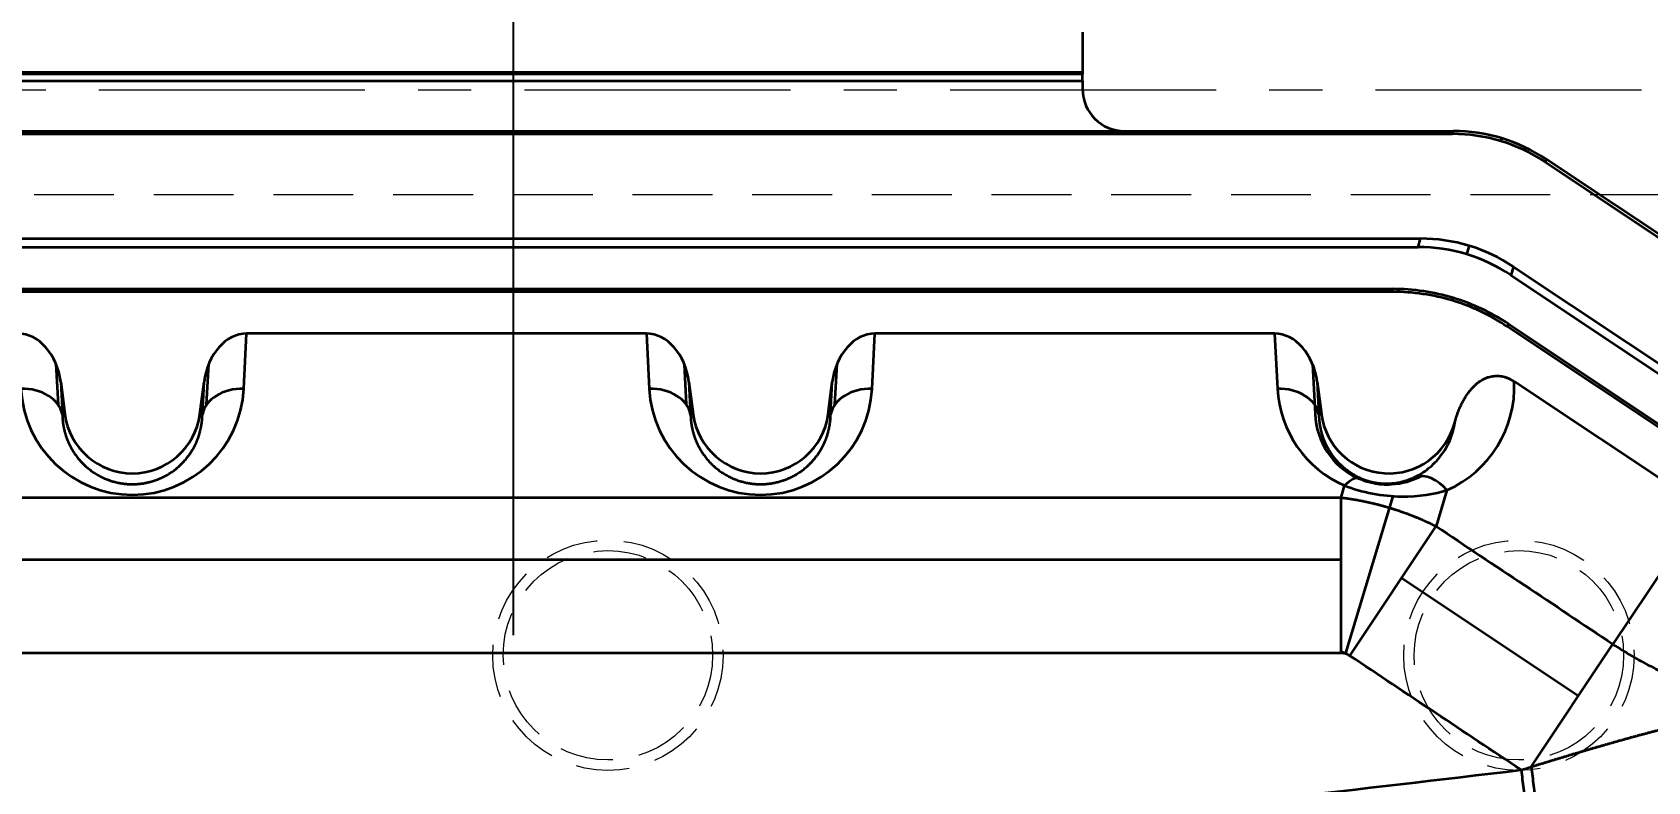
# Model space of a CAD drawing. Header units: millimetres. Extents: x -55 to 464, y 64 to 432.
# Drawn here: x 172.3 to 249.5, y 186 to 221.8 of the extents above; entities that cross this region are included whole.
import ezdxf

# ---------------------------------------------------------------- set-up
doc = ezdxf.new("R2010")
doc.units = ezdxf.units.MM
doc.linetypes.add('CENTER', pattern=[50.8, 31.75, -6.35, 6.35, -6.35])
doc.linetypes.add('HIDDEN', pattern=[9.525, 6.35, -3.175])
for name, color, linetype, lineweight in [('cool', 153, 'HIDDEN', 9), ('core', 7, 'Continuous', 20), ('dim', 82, 'Continuous', 9)]:
    doc.layers.add(name, color=color, linetype=linetype, lineweight=lineweight)
doc.styles.add('Capful-A', font='')
doc.styles.get('Capful-A').set_extended_font_data('Microsoft YaHei')
doc.dimstyles.new('Capful-A-2.0', dxfattribs={"dimscale": 2, "dimtxt": 2.5, "dimasz": 2.5, "dimexe": 1.5, "dimexo": 1, "dimgap": 1.5, "dimtad": 0, "dimdsep": 46, "dimtxsty": 'Capful-A', "dimcen": 0, "dimclrt": 2, "dimazin": 2, "dimtfac": 1, "dimtmove": 0, "dimatfit": 3, "dimfxl": 0, "dimtolj": 1, "dimtzin": 0, "dimarcsym": 0})

# ---------------------------------------------------------------- blocks, each defined once
blk = doc.blocks.new('H-SL-2-1')
at = {"layer": 'cool', "color": 1, "linetype": 'CENTER', "ltscale": 0.4}
blk.add_line((344.5, -87), (0, -87), dxfattribs=at)
at = {"layer": 'cool', "ltscale": 0.6}
blk.add_line((339.5, -92), (14.33, -92), dxfattribs=at)
blk = doc.blocks.new('*D28')
at = {"layer": 'Defpoints', "color": 0, "transparency": 16777216}
for p in [(195.328, 282.005), (195.328, 132.005)]:
    blk.add_point(p, dxfattribs=at)
at = {"layer": 'dim', "color": 0, "lineweight": -2, "transparency": 16777216}
blk.add_line((195.328, 131.006), (195.328, 117.284), dxfattribs=at)
at = {"layer": 'dim', "color": 2, "transparency": 16777216, "insert": (195.328, 114.635), "char_height": 5, "attachment_point": 5, "rotation": 90, "style": 'Capful-A', "bg_fill": 3, "box_fill_scale": 1.1, "bg_fill_color": 256, "bg_fill_true_color": 13158600, "bg_fill_transparency": 0}
blk.add_mtext('\\A1;0', dxfattribs=at)
at = {"layer": 'Defpoints', "color": 0, "transparency": 16777216}
blk.add_point((195.328, 117.284), dxfattribs=at)

msp = doc.modelspace()

# ---------------------------------------------------------------- linework, layer by layer
at = {"color": 1, "linetype": 'CENTER', "ltscale": 1.2}
msp.add_line((195.328, 132.005), (195.328, 432.005), dxfattribs=at)
at = {"layer": 'core', "color": 7, "linetype": 'Continuous', "lineweight": 35}
for p, q in [((222.496, 221.762), (222.496, 219.765)), ((64.642, 219.864), (222.496, 219.864)), ((222.496, 219.765), (64.642, 219.765)), ((64.738, 219.445), (222.496, 219.445)), ((222.496, 219.445), (222.496, 219.765)), ((222.496, 219.445), (222.496, 219.045)), ((65.465, 217.045), (224.496, 217.045)), ((65.506, 216.909), (240.152, 216.909)), ((224.496, 217.045), (240.193, 217.045)), ((240.152, 216.909), (240.193, 217.045)), ((242.467, 216.566), (242.508, 216.702)), ((244.625, 215.703), (244.583, 215.567)), ((244.583, 215.567), (255.558, 208.25)), ((255.599, 208.387), (244.625, 215.703)), ((67.02, 211.909), (238.638, 211.909)), ((67.142, 211.505), (238.516, 211.505)), ((238.516, 211.505), (238.638, 211.909)), ((240.953, 211.566), (240.831, 211.162)), ((243.069, 210.567), (242.947, 210.163)), ((242.947, 210.163), (253.922, 202.847)), ((243.069, 210.567), (254.044, 203.25)), ((68.353, 209.502), (237.305, 209.502)), ((237.305, 209.368), (68.353, 209.368)), ((240.16, 208.945), (240.198, 209.074)), ((252.738, 201.068), (242.769, 207.713)), ((242.844, 207.825), (252.812, 201.18)), ((182.443, 204.739), (182.578, 207.368)), ((201.666, 207.368), (182.578, 207.368)), ((201.666, 207.368), (201.801, 204.739)), ((212.443, 204.739), (212.578, 207.368)), ((231.666, 207.368), (212.578, 207.368)), ((231.666, 207.368), (231.801, 204.739)), ((173.475, 205.918), (173.574, 203.979)), ((180.669, 203.979), (180.769, 205.918)), ((203.475, 205.918), (203.574, 203.979)), ((210.669, 203.979), (210.769, 205.918)), ((233.475, 205.918), (233.598, 203.519)), ((173.7, 205.059), (173.779, 203.509)), ((173.7, 205.059), (173.899, 203.525)), ((180.345, 203.525), (180.544, 205.059)), ((180.464, 203.509), (180.544, 205.059)), ((203.7, 205.059), (203.779, 203.509)), ((203.7, 205.059), (203.899, 203.525)), ((210.345, 203.525), (210.544, 205.059)), ((210.464, 203.509), (210.544, 205.059)), ((233.7, 205.059), (233.779, 203.509)), ((233.7, 205.059), (233.899, 203.525)), ((252.163, 199.047), (243.107, 205.085)), ((173.779, 203.509), (173.899, 203.525)), ((180.464, 203.509), (180.345, 203.525)), ((203.779, 203.509), (203.899, 203.525)), ((210.464, 203.509), (210.345, 203.525)), ((233.779, 203.509), (233.899, 203.525)), ((234.837, 199.542), (235.009, 200.108)), ((239.893, 199.891), (239.372, 198.169)), ((234.837, 192.111), (234.837, 199.542)), ((235.062, 192.111), (237.332, 199.607)), ((252.163, 199.047), (247.822, 192.536)), ((235.25, 191.986), (239.372, 198.169)), ((234.837, 196.563), (70.821, 196.563)), ((246.169, 190.057), (237.719, 195.69)), ((234.837, 192.111), (70.821, 192.111)), ((234.837, 192.179), (235.062, 192.111)), ((243.917, 186.679), (247.822, 192.536))]:
    msp.add_line(p, q, dxfattribs=at)
at = {"layer": 'core', "color": 8, "linetype": 'HIDDEN', "lineweight": 18, "ltscale": 0.4}
for centre, radius in [((199.829, 192.005), 5.5), ((243.329, 192.005), 5.5), ((199.829, 192.005), 5), ((243.329, 192.005), 5)]:
    msp.add_circle(centre, radius, dxfattribs=at)
at = {"layer": 'core', "color": 7, "linetype": 'Continuous', "lineweight": 35}
for centre, radius, start, end in [((224.496, 219.045), 2, 180, 270), ((177.122, 203.943), 3.25, 187.39662, 352.60338), ((207.122, 203.943), 3.25, 187.39662, 352.60338), ((237.122, 203.943), 3.25, 187.39662, 345.26962)]:
    msp.add_arc(centre, radius, start, end, dxfattribs=at)
for centre, major_axis, ratio, start_param, end_param in [((240.145, 208.898), (2.322, 7.668), 0.998504, 5.989599, 6.576772), ((240.186, 209.034), (2.322, 7.668), 0.998504, 5.989599, 6.576772), ((238.509, 203.494), (-2.322, -7.668), 0.998504, 2.848006, 3.435179), ((238.631, 203.898), (-2.322, -7.668), 0.998504, 2.848006, 3.435179), ((171.728, 204.677), (0.139, -2.689), 0.742704, 1.675159, 3.103359), ((182.516, 204.677), (0.139, 2.689), 0.742704, 0.038234, 1.466434), ((201.728, 204.677), (0.139, -2.689), 0.742704, 1.675159, 3.103359), ((212.516, 204.677), (0.139, 2.689), 0.742704, 0.038234, 1.466434), ((231.728, 204.677), (0.139, -2.689), 0.742704, 1.675159, 3.103359), ((171.801, 203.252), (-1.997, -0.103), 0.742704, 3.245955, 4.674155), ((177.122, 205.014), (0, 5.344), 0.99698, 1.622411, 4.660775), ((182.443, 203.252), (1.997, -0.103), 0.742704, 1.60903, 3.03723), ((201.801, 203.252), (-1.997, -0.103), 0.742704, 3.245955, 4.674155), ((207.122, 205.014), (0, 5.344), 0.99698, 1.622411, 4.660775), ((212.443, 203.252), (1.997, -0.103), 0.742704, 1.60903, 3.03723), ((231.801, 203.252), (-1.997, -0.103), 0.742704, 3.245955, 4.674155), ((237.122, 205.014), (0, 5.344), 0.99698, 1.622411, 2.733807), ((237.713, 204.83), (3.001, 4.501), 0.99698, 4.146674, 5.346131), ((237.122, 203.668), (0, 3.537), 0.99698, 1.612902, 2.693857), ((239.069, 198.655), (0.813, -1.827), 0.68429, 1.979567, 3.045786), ((235.009, 198.622), (-0.795, -1.835), 0.403939, 3.217921, 3.962056)]:
    msp.add_ellipse(centre, major_axis=major_axis, ratio=ratio, start_param=start_param, end_param=end_param, dxfattribs=at)
for points, degree in [([(237.305, 209.368), (237.305, 209.502)], 1), ([(237.305, 209.368), (237.305, 209.368)], 1), ([(242.844, 207.825), (242.769, 207.713)], 1), ([(239.372, 198.169), (242.189, 196.292), (245.005, 194.414), (247.822, 192.536)], 3), ([(243.436, 186.528), (240.707, 188.348), (237.978, 190.167), (235.25, 191.986)], 3), ([(243.436, 186.529), (243.596, 186.579), (243.757, 186.629), (243.917, 186.679)], 3), ([(220.417, 183.821), (228.09, 184.724), (235.763, 185.626), (243.435, 186.529)], 3)]:
    msp.add_open_spline(points, degree=degree, dxfattribs=at)
for points, knots in [([(242.844, 207.825), (242.029, 208.367), (241.135, 208.79), (239.262, 209.357), (238.283, 209.502), (237.305, 209.502)], [0, 0, 0, 0, 0.5, 0.5, 1, 1, 1, 1]), ([(242.769, 207.713), (241.966, 208.248), (241.084, 208.665), (239.235, 209.225), (238.27, 209.367), (237.305, 209.368)], [0, 0, 0, 0, 0.5, 0.5, 1, 1, 1, 1]), ([(240.264, 203.117), (240.307, 203.283), (240.359, 203.445), (240.449, 203.683), (240.481, 203.761), (240.549, 203.916), (240.586, 203.992), (240.663, 204.142), (240.704, 204.216), (240.792, 204.362), (240.838, 204.434), (240.913, 204.539), (240.939, 204.574), (240.991, 204.642), (241.019, 204.675), (241.102, 204.773), (241.161, 204.835), (241.254, 204.924), (241.286, 204.953), (241.336, 204.994), (241.353, 205.008), (241.387, 205.034), (241.404, 205.047), (241.49, 205.11), (241.562, 205.156), (241.676, 205.214), (241.714, 205.233), (241.774, 205.257), (241.794, 205.265), (241.834, 205.28), (241.855, 205.287), (241.958, 205.319), (242.042, 205.336), (242.17, 205.35), (242.213, 205.353), (242.278, 205.354), (242.299, 205.353), (242.343, 205.352), (242.364, 205.35), (242.472, 205.341), (242.556, 205.325), (242.66, 205.297), (242.68, 205.29), (242.721, 205.277), (242.742, 205.27), (242.803, 205.247), (242.843, 205.23), (242.96, 205.176), (243.035, 205.133), (243.107, 205.085)], [0, 0, 0, 0, 0.125, 0.125, 0.1875, 0.1875, 0.25, 0.25, 0.3125, 0.3125, 0.375, 0.375, 0.40625, 0.40625, 0.4375, 0.4375, 0.5, 0.5, 0.53125, 0.53125, 0.546875, 0.546875, 0.5625, 0.5625, 0.625, 0.625, 0.65625, 0.65625, 0.671875, 0.671875, 0.6875, 0.6875, 0.75, 0.75, 0.78125, 0.78125, 0.796875, 0.796875, 0.8125, 0.8125, 0.875, 0.875, 0.890625, 0.890625, 0.90625, 0.90625, 0.9375, 0.9375, 1, 1, 1, 1]), ([(173.779, 203.509), (173.78, 203.5), (173.78, 203.48), (173.78, 203.452), (173.781, 203.424), (173.782, 203.395), (173.783, 203.367), (173.785, 203.339), (173.787, 203.311), (173.788, 203.284), (173.791, 203.256), (173.793, 203.229), (173.796, 203.202), (173.798, 203.175), (173.801, 203.148), (173.805, 203.121), (173.808, 203.094), (173.811, 203.068), (173.815, 203.042), (173.819, 203.016), (173.823, 202.99), (173.828, 202.964), (173.832, 202.939), (173.837, 202.913), (173.842, 202.888), (173.847, 202.863), (173.852, 202.838), (173.857, 202.813), (173.863, 202.789), (173.868, 202.765), (173.874, 202.741), (173.88, 202.717), (173.886, 202.693), (173.892, 202.669), (173.898, 202.646), (173.905, 202.623), (173.911, 202.6), (173.918, 202.577), (173.925, 202.554), (173.932, 202.532), (173.939, 202.51), (173.946, 202.488), (173.953, 202.466), (173.96, 202.444), (173.968, 202.423), (173.975, 202.402), (173.983, 202.38), (173.991, 202.36), (173.998, 202.339), (174.006, 202.318), (174.014, 202.298), (174.022, 202.278), (174.03, 202.258), (174.038, 202.238), (174.047, 202.219), (174.055, 202.199), (174.063, 202.18), (174.072, 202.161), (174.08, 202.143), (174.088, 202.124), (174.097, 202.106), (174.105, 202.088), (174.114, 202.07), (174.123, 202.052), (174.131, 202.034), (174.14, 202.017), (174.149, 202), (174.158, 201.983), (174.166, 201.966), (174.175, 201.949), (174.184, 201.933), (174.193, 201.916), (174.202, 201.9), (174.21, 201.884), (174.219, 201.869), (174.228, 201.853), (174.237, 201.838), (174.246, 201.823), (174.255, 201.808), (174.263, 201.793), (174.272, 201.779), (174.281, 201.764), (174.29, 201.75), (174.299, 201.736), (174.308, 201.722), (174.316, 201.708), (174.325, 201.695), (174.334, 201.682), (174.342, 201.669), (174.351, 201.656), (174.36, 201.643), (174.368, 201.63), (174.377, 201.618), (174.385, 201.606), (174.394, 201.594), (174.402, 201.582), (174.411, 201.57), (174.438, 201.532), (174.487, 201.467), (174.558, 201.379), (174.633, 201.292), (174.71, 201.209), (174.79, 201.129), (174.871, 201.052), (174.956, 200.978), (175.042, 200.907), (175.13, 200.839), (175.22, 200.775), (175.312, 200.713), (175.405, 200.655), (175.499, 200.601), (175.595, 200.55), (175.692, 200.502), (175.79, 200.457), (175.888, 200.416), (175.988, 200.378), (176.087, 200.344), (176.188, 200.313), (176.289, 200.285), (176.39, 200.26), (176.491, 200.239), (176.592, 200.221), (176.692, 200.206), (176.793, 200.195), (176.893, 200.186), (176.993, 200.181), (177.124, 200.178), (177.289, 200.181), (177.486, 200.197), (177.684, 200.225), (177.883, 200.266), (178.081, 200.319), (178.277, 200.384), (178.471, 200.463), (178.661, 200.554), (178.847, 200.658), (179.027, 200.775), (179.202, 200.904), (179.368, 201.046), (179.526, 201.199), (179.675, 201.364), (179.771, 201.485), (179.824, 201.558), (179.84, 201.58), (179.856, 201.602), (179.872, 201.625), (179.888, 201.648), (179.904, 201.673), (179.92, 201.697), (179.936, 201.723), (179.953, 201.749), (179.969, 201.775), (179.986, 201.802), (180.002, 201.83), (180.018, 201.858), (180.035, 201.887), (180.051, 201.917), (180.068, 201.947), (180.084, 201.978), (180.1, 202.01), (180.116, 202.042), (180.132, 202.075), (180.148, 202.108), (180.164, 202.142), (180.179, 202.177), (180.194, 202.213), (180.21, 202.249), (180.224, 202.285), (180.239, 202.323), (180.253, 202.361), (180.268, 202.399), (180.281, 202.439), (180.295, 202.479), (180.308, 202.519), (180.321, 202.56), (180.333, 202.602), (180.345, 202.645), (180.356, 202.688), (180.367, 202.732), (180.378, 202.776), (180.388, 202.821), (180.398, 202.866), (180.407, 202.913), (180.415, 202.959), (180.423, 203.007), (180.43, 203.055), (180.437, 203.103), (180.443, 203.152), (180.448, 203.202), (180.453, 203.252), (180.457, 203.302), (180.46, 203.353), (180.462, 203.405), (180.464, 203.457), (180.464, 203.492), (180.464, 203.509)], [0, 0, 0, 0, 0.003637, 0.007253, 0.010846, 0.014418, 0.017967, 0.021495, 0.025, 0.028484, 0.031946, 0.035385, 0.038803, 0.042199, 0.045572, 0.048924, 0.052253, 0.05556, 0.058846, 0.062109, 0.06535, 0.068569, 0.071765, 0.07494, 0.078092, 0.081222, 0.08433, 0.087416, 0.09048, 0.093521, 0.09654, 0.099537, 0.102512, 0.105464, 0.108394, 0.111302, 0.114187, 0.11705, 0.119891, 0.122709, 0.125505, 0.128279, 0.13103, 0.133759, 0.136466, 0.13915, 0.141812, 0.144451, 0.147068, 0.149662, 0.152234, 0.154783, 0.15731, 0.159815, 0.162297, 0.164757, 0.167194, 0.169608, 0.172, 0.17437, 0.176716, 0.179041, 0.181343, 0.183622, 0.185878, 0.188113, 0.190324, 0.192513, 0.194679, 0.196823, 0.198944, 0.201042, 0.203118, 0.205171, 0.207202, 0.20921, 0.211195, 0.213158, 0.215098, 0.217015, 0.218909, 0.220781, 0.222631, 0.224457, 0.226261, 0.228042, 0.229801, 0.231536, 0.23325, 0.23494, 0.236608, 0.238253, 0.239875, 0.241474, 0.243051, 0.244605, 0.246137, 0.247645, 0.259656, 0.271386, 0.282838, 0.294014, 0.304916, 0.315549, 0.325915, 0.336018, 0.345861, 0.355448, 0.364785, 0.373876, 0.382726, 0.391341, 0.399727, 0.407892, 0.415842, 0.423585, 0.431131, 0.438489, 0.445669, 0.452682, 0.45954, 0.466256, 0.472843, 0.479315, 0.485688, 0.491979, 0.498202, 0.510402, 0.522878, 0.535749, 0.549122, 0.563095, 0.577751, 0.593163, 0.609394, 0.626495, 0.644513, 0.663485, 0.683445, 0.704419, 0.726431, 0.749503, 0.752277, 0.755127, 0.758052, 0.761053, 0.764129, 0.767282, 0.77051, 0.773813, 0.777192, 0.780646, 0.784176, 0.787782, 0.791463, 0.795219, 0.799051, 0.802958, 0.80694, 0.810998, 0.81513, 0.819339, 0.823622, 0.82798, 0.832413, 0.836921, 0.841505, 0.846163, 0.850895, 0.855703, 0.860585, 0.865542, 0.870574, 0.87568, 0.88086, 0.886115, 0.891445, 0.896848, 0.902326, 0.907878, 0.913504, 0.919203, 0.924977, 0.930825, 0.936746, 0.942741, 0.94881, 0.954952, 0.961168, 0.967457, 0.973819, 0.980255, 0.986763, 0.993345, 1, 1, 1, 1]), ([(203.779, 203.509), (203.78, 203.5), (203.78, 203.48), (203.78, 203.452), (203.781, 203.424), (203.782, 203.395), (203.783, 203.367), (203.785, 203.339), (203.787, 203.311), (203.788, 203.284), (203.791, 203.256), (203.793, 203.229), (203.796, 203.202), (203.798, 203.175), (203.801, 203.148), (203.805, 203.121), (203.808, 203.094), (203.811, 203.068), (203.815, 203.042), (203.819, 203.016), (203.823, 202.99), (203.828, 202.964), (203.832, 202.939), (203.837, 202.913), (203.842, 202.888), (203.847, 202.863), (203.852, 202.838), (203.857, 202.813), (203.863, 202.789), (203.868, 202.765), (203.874, 202.741), (203.88, 202.717), (203.886, 202.693), (203.892, 202.669), (203.898, 202.646), (203.905, 202.623), (203.911, 202.6), (203.918, 202.577), (203.925, 202.554), (203.932, 202.532), (203.939, 202.51), (203.946, 202.488), (203.953, 202.466), (203.96, 202.444), (203.968, 202.423), (203.975, 202.402), (203.983, 202.38), (203.991, 202.36), (203.998, 202.339), (204.006, 202.318), (204.014, 202.298), (204.022, 202.278), (204.03, 202.258), (204.038, 202.238), (204.047, 202.219), (204.055, 202.199), (204.063, 202.18), (204.072, 202.161), (204.08, 202.143), (204.088, 202.124), (204.097, 202.106), (204.105, 202.088), (204.114, 202.07), (204.123, 202.052), (204.131, 202.034), (204.14, 202.017), (204.149, 202), (204.158, 201.983), (204.166, 201.966), (204.175, 201.949), (204.184, 201.933), (204.193, 201.916), (204.202, 201.9), (204.21, 201.884), (204.219, 201.869), (204.228, 201.853), (204.237, 201.838), (204.246, 201.823), (204.255, 201.808), (204.263, 201.793), (204.272, 201.779), (204.281, 201.764), (204.29, 201.75), (204.299, 201.736), (204.308, 201.722), (204.316, 201.708), (204.325, 201.695), (204.334, 201.682), (204.342, 201.669), (204.351, 201.656), (204.36, 201.643), (204.368, 201.63), (204.377, 201.618), (204.385, 201.606), (204.394, 201.594), (204.402, 201.582), (204.411, 201.57), (204.438, 201.532), (204.487, 201.467), (204.558, 201.379), (204.633, 201.292), (204.71, 201.209), (204.79, 201.129), (204.871, 201.052), (204.956, 200.978), (205.042, 200.907), (205.13, 200.839), (205.22, 200.775), (205.312, 200.713), (205.405, 200.655), (205.499, 200.601), (205.595, 200.55), (205.692, 200.502), (205.79, 200.457), (205.888, 200.416), (205.988, 200.378), (206.087, 200.344), (206.188, 200.313), (206.289, 200.285), (206.39, 200.26), (206.491, 200.239), (206.592, 200.221), (206.692, 200.206), (206.793, 200.195), (206.893, 200.186), (206.993, 200.181), (207.124, 200.178), (207.289, 200.181), (207.486, 200.197), (207.684, 200.225), (207.883, 200.266), (208.081, 200.319), (208.277, 200.384), (208.471, 200.463), (208.661, 200.554), (208.847, 200.658), (209.027, 200.775), (209.202, 200.904), (209.368, 201.046), (209.526, 201.199), (209.675, 201.364), (209.771, 201.485), (209.824, 201.558), (209.84, 201.58), (209.856, 201.602), (209.872, 201.625), (209.888, 201.648), (209.904, 201.673), (209.92, 201.697), (209.936, 201.723), (209.953, 201.749), (209.969, 201.775), (209.986, 201.802), (210.002, 201.83), (210.018, 201.858), (210.035, 201.887), (210.051, 201.917), (210.068, 201.947), (210.084, 201.978), (210.1, 202.01), (210.116, 202.042), (210.132, 202.075), (210.148, 202.108), (210.164, 202.142), (210.179, 202.177), (210.194, 202.213), (210.21, 202.249), (210.224, 202.285), (210.239, 202.323), (210.253, 202.361), (210.268, 202.399), (210.281, 202.439), (210.295, 202.479), (210.308, 202.519), (210.321, 202.56), (210.333, 202.602), (210.345, 202.645), (210.356, 202.688), (210.367, 202.732), (210.378, 202.776), (210.388, 202.821), (210.398, 202.866), (210.407, 202.913), (210.415, 202.959), (210.423, 203.007), (210.43, 203.055), (210.437, 203.103), (210.443, 203.152), (210.448, 203.202), (210.453, 203.252), (210.457, 203.302), (210.46, 203.353), (210.462, 203.405), (210.464, 203.457), (210.464, 203.492), (210.464, 203.509)], [0, 0, 0, 0, 0.003637, 0.007253, 0.010846, 0.014418, 0.017967, 0.021495, 0.025, 0.028484, 0.031946, 0.035385, 0.038803, 0.042199, 0.045572, 0.048924, 0.052253, 0.05556, 0.058846, 0.062109, 0.06535, 0.068569, 0.071765, 0.07494, 0.078092, 0.081222, 0.08433, 0.087416, 0.09048, 0.093521, 0.09654, 0.099537, 0.102512, 0.105464, 0.108394, 0.111302, 0.114187, 0.11705, 0.119891, 0.122709, 0.125505, 0.128279, 0.13103, 0.133759, 0.136466, 0.13915, 0.141812, 0.144451, 0.147068, 0.149662, 0.152234, 0.154783, 0.15731, 0.159815, 0.162297, 0.164757, 0.167194, 0.169608, 0.172, 0.17437, 0.176716, 0.179041, 0.181343, 0.183622, 0.185878, 0.188113, 0.190324, 0.192513, 0.194679, 0.196823, 0.198944, 0.201042, 0.203118, 0.205171, 0.207202, 0.20921, 0.211195, 0.213158, 0.215098, 0.217015, 0.218909, 0.220781, 0.222631, 0.224457, 0.226261, 0.228042, 0.229801, 0.231536, 0.23325, 0.23494, 0.236608, 0.238253, 0.239875, 0.241474, 0.243051, 0.244605, 0.246137, 0.247645, 0.259656, 0.271386, 0.282838, 0.294014, 0.304916, 0.315549, 0.325915, 0.336018, 0.345861, 0.355448, 0.364785, 0.373876, 0.382726, 0.391341, 0.399727, 0.407892, 0.415842, 0.423585, 0.431131, 0.438489, 0.445669, 0.452682, 0.45954, 0.466256, 0.472843, 0.479315, 0.485688, 0.491979, 0.498202, 0.510402, 0.522878, 0.535749, 0.549122, 0.563095, 0.577751, 0.593163, 0.609394, 0.626495, 0.644513, 0.663485, 0.683445, 0.704419, 0.726431, 0.749503, 0.752277, 0.755127, 0.758052, 0.761053, 0.764129, 0.767282, 0.77051, 0.773813, 0.777192, 0.780646, 0.784176, 0.787782, 0.791463, 0.795219, 0.799051, 0.802958, 0.80694, 0.810998, 0.81513, 0.819339, 0.823622, 0.82798, 0.832413, 0.836921, 0.841505, 0.846163, 0.850895, 0.855703, 0.860585, 0.865542, 0.870574, 0.87568, 0.88086, 0.886115, 0.891445, 0.896848, 0.902326, 0.907878, 0.913504, 0.919203, 0.924977, 0.930825, 0.936746, 0.942741, 0.94881, 0.954952, 0.961168, 0.967457, 0.973819, 0.980255, 0.986763, 0.993345, 1, 1, 1, 1]), ([(233.779, 203.509), (233.78, 203.499), (233.78, 203.48), (233.78, 203.45), (233.781, 203.421), (233.782, 203.392), (233.783, 203.363), (233.785, 203.335), (233.787, 203.306), (233.789, 203.278), (233.791, 203.25), (233.794, 203.222), (233.796, 203.195), (233.799, 203.167), (233.802, 203.14), (233.805, 203.113), (233.809, 203.087), (233.812, 203.06), (233.816, 203.034), (233.82, 203.008), (233.824, 202.982), (233.829, 202.957), (233.833, 202.931), (233.838, 202.906), (233.843, 202.881), (233.848, 202.857), (233.853, 202.832), (233.858, 202.808), (233.863, 202.784), (233.869, 202.761), (233.875, 202.737), (233.88, 202.714), (233.886, 202.691), (233.892, 202.668), (233.898, 202.646), (233.904, 202.624), (233.911, 202.602), (233.917, 202.58), (233.923, 202.558), (233.93, 202.537), (233.936, 202.516), (233.943, 202.495), (233.95, 202.475), (233.957, 202.454), (233.963, 202.434), (233.97, 202.414), (233.977, 202.395), (233.984, 202.375), (233.991, 202.356), (233.998, 202.337), (234.006, 202.319), (234.013, 202.3), (234.02, 202.282), (234.027, 202.264), (234.034, 202.247), (234.042, 202.229), (234.049, 202.212), (234.056, 202.195), (234.063, 202.178), (234.071, 202.162), (234.078, 202.146), (234.085, 202.13), (234.092, 202.114), (234.1, 202.099), (234.107, 202.083), (234.114, 202.068), (234.121, 202.053), (234.128, 202.039), (234.136, 202.024), (234.143, 202.01), (234.15, 201.996), (234.157, 201.983), (234.164, 201.969), (234.171, 201.956), (234.178, 201.943), (234.184, 201.931), (234.197, 201.907), (234.216, 201.874), (234.241, 201.829), (234.267, 201.786), (234.294, 201.743), (234.321, 201.701), (234.349, 201.659), (234.377, 201.617), (234.406, 201.577), (234.435, 201.536), (234.465, 201.497), (234.495, 201.458), (234.526, 201.419), (234.557, 201.382), (234.588, 201.344), (234.62, 201.308), (234.652, 201.272), (234.685, 201.236), (234.718, 201.201), (234.752, 201.167), (234.786, 201.134), (234.82, 201.101), (234.854, 201.068), (234.889, 201.037), (234.924, 201.005), (234.959, 200.975), (234.995, 200.945), (235.031, 200.916), (235.067, 200.887), (235.103, 200.859), (235.14, 200.832), (235.177, 200.805), (235.214, 200.779), (235.251, 200.753), (235.288, 200.728), (235.326, 200.704), (235.363, 200.68), (235.401, 200.657), (235.439, 200.635), (235.477, 200.613), (235.515, 200.592), (235.553, 200.571), (235.591, 200.551), (235.63, 200.531), (235.668, 200.512), (235.706, 200.494), (235.732, 200.482), (235.745, 200.476)], [0, 0, 0, 0, 0.009265, 0.01846, 0.027584, 0.036638, 0.045621, 0.054534, 0.063377, 0.072149, 0.08085, 0.089481, 0.098041, 0.10653, 0.114949, 0.123296, 0.131573, 0.139779, 0.147913, 0.155977, 0.16397, 0.171891, 0.179742, 0.187521, 0.195229, 0.202866, 0.210431, 0.217925, 0.225348, 0.232699, 0.239978, 0.247187, 0.254323, 0.261388, 0.268382, 0.275303, 0.282153, 0.288931, 0.295638, 0.302272, 0.308835, 0.315326, 0.321745, 0.328092, 0.334367, 0.34057, 0.346701, 0.35276, 0.358746, 0.364661, 0.370503, 0.376273, 0.381971, 0.387597, 0.39315, 0.398631, 0.40404, 0.409376, 0.41464, 0.419831, 0.42495, 0.429996, 0.43497, 0.439872, 0.4447, 0.449456, 0.45414, 0.458751, 0.463289, 0.467755, 0.472148, 0.476468, 0.480716, 0.48489, 0.488992, 0.493022, 0.496978, 0.511076, 0.525028, 0.538835, 0.552496, 0.566012, 0.579384, 0.592611, 0.605694, 0.618632, 0.631427, 0.644079, 0.656587, 0.668952, 0.681175, 0.693255, 0.705194, 0.716991, 0.728647, 0.740162, 0.751537, 0.762772, 0.773868, 0.784825, 0.795643, 0.806324, 0.816867, 0.827273, 0.837543, 0.847678, 0.857678, 0.867543, 0.877275, 0.886875, 0.896342, 0.905678, 0.914884, 0.923961, 0.932909, 0.94173, 0.950424, 0.958993, 0.967438, 0.975759, 0.98396, 0.992039, 1, 1, 1, 1]), ([(238.38, 200.527), (238.511, 200.593), (238.637, 200.666), (238.878, 200.826), (238.993, 200.912), (239.21, 201.098), (239.312, 201.197), (239.503, 201.404), (239.591, 201.513), (239.752, 201.739), (239.826, 201.856), (239.957, 202.097), (240.014, 202.22), (240.113, 202.472), (240.155, 202.599), (240.222, 202.857), (240.248, 202.987), (240.265, 203.117)], [0, 0, 0, 0, 0.125, 0.125, 0.25, 0.25, 0.375, 0.375, 0.5, 0.5, 0.625, 0.625, 0.75, 0.75, 0.875, 0.875, 1, 1, 1, 1]), ([(238.688, 200.565), (238.671, 200.556), (238.654, 200.547), (238.242, 200.334), (237.773, 200.183), (236.95, 200.142), (236.656, 200.162), (236.095, 200.277), (235.831, 200.369), (235.597, 200.48)], [0, 0, 0, 0, 0.021307, 0.021307, 0.514152, 0.514152, 0.760574, 0.760574, 1, 1, 1, 1]), ([(235.009, 200.108), (235.412, 199.957), (235.873, 199.824), (236.805, 199.644), (237.276, 199.598), (238.571, 199.576), (239.297, 199.706), (239.893, 199.891)], [0, 0, 0, 0, 0.25, 0.25, 0.5, 0.5, 1, 1, 1, 1]), ([(235.745, 200.476), (235.751, 200.474), (235.762, 200.469), (235.779, 200.461), (235.795, 200.454), (235.812, 200.447), (235.829, 200.44), (235.846, 200.433), (235.863, 200.426), (235.88, 200.419), (235.897, 200.412), (235.914, 200.406), (235.931, 200.399), (235.949, 200.393), (235.966, 200.387), (235.983, 200.38), (236.001, 200.374), (236.018, 200.368), (236.036, 200.362), (236.053, 200.357), (236.071, 200.351), (236.088, 200.345), (236.106, 200.34), (236.124, 200.335), (236.142, 200.329), (236.159, 200.324), (236.177, 200.319), (236.195, 200.314), (236.213, 200.309), (236.231, 200.305), (236.249, 200.3), (236.267, 200.295), (236.285, 200.291), (236.303, 200.287), (236.321, 200.282), (236.339, 200.278), (236.358, 200.274), (236.376, 200.271), (236.394, 200.267), (236.413, 200.263), (236.431, 200.26), (236.449, 200.256), (236.468, 200.253), (236.486, 200.25), (236.505, 200.247), (236.523, 200.244), (236.542, 200.241), (236.56, 200.238), (236.579, 200.235), (236.597, 200.233), (236.616, 200.23), (236.635, 200.228), (236.653, 200.226), (236.672, 200.224), (236.691, 200.222), (236.709, 200.22), (236.728, 200.218), (236.747, 200.217), (236.766, 200.215), (236.784, 200.214), (236.803, 200.212), (236.822, 200.211), (236.841, 200.21), (236.86, 200.209), (236.879, 200.208), (236.897, 200.208), (236.916, 200.207), (236.935, 200.207), (236.954, 200.206), (236.973, 200.206), (236.992, 200.206), (237.011, 200.206), (237.03, 200.206), (237.049, 200.206), (237.068, 200.207), (237.087, 200.207), (237.106, 200.208), (237.125, 200.208), (237.144, 200.209), (237.163, 200.21), (237.182, 200.211), (237.201, 200.212), (237.219, 200.214), (237.238, 200.215), (237.257, 200.216), (237.276, 200.218), (237.31, 200.221), (237.358, 200.226), (237.42, 200.234), (237.481, 200.243), (237.543, 200.253), (237.603, 200.265), (237.664, 200.277), (237.724, 200.291), (237.784, 200.306), (237.843, 200.322), (237.895, 200.337), (237.942, 200.351), (237.983, 200.365), (238.024, 200.379), (238.067, 200.394), (238.11, 200.41), (238.153, 200.427), (238.198, 200.445), (238.242, 200.464), (238.288, 200.484), (238.334, 200.505), (238.364, 200.52), (238.38, 200.527)], [0, 0, 0, 0, 0.006466, 0.012886, 0.019261, 0.025591, 0.031879, 0.038124, 0.044328, 0.050492, 0.056617, 0.062703, 0.068752, 0.074765, 0.080743, 0.086687, 0.092598, 0.098477, 0.104326, 0.110145, 0.115937, 0.121701, 0.12744, 0.133154, 0.138845, 0.144514, 0.150162, 0.155791, 0.161402, 0.166996, 0.172575, 0.17814, 0.183692, 0.189233, 0.194764, 0.200287, 0.205802, 0.211312, 0.216817, 0.22232, 0.227821, 0.233322, 0.238825, 0.24433, 0.249839, 0.255354, 0.260876, 0.266407, 0.271947, 0.277498, 0.283062, 0.288639, 0.294232, 0.299841, 0.305469, 0.311115, 0.316782, 0.322471, 0.328183, 0.333919, 0.339681, 0.34547, 0.351287, 0.357133, 0.363009, 0.368917, 0.374858, 0.380832, 0.386841, 0.392887, 0.398969, 0.405089, 0.411249, 0.417449, 0.42369, 0.429972, 0.436298, 0.442668, 0.449083, 0.455543, 0.46205, 0.468605, 0.475208, 0.481859, 0.488561, 0.495314, 0.502118, 0.524771, 0.547853, 0.57138, 0.595367, 0.619832, 0.644787, 0.670247, 0.696225, 0.722732, 0.749781, 0.768802, 0.788561, 0.809063, 0.830309, 0.852301, 0.87504, 0.898529, 0.922768, 0.947759, 0.973503, 1, 1, 1, 1]), ([(70.821, 199.542), (92.16, 199.542), (113.498, 199.542), (161.504, 199.542), (188.171, 199.542), (221.504, 199.542), (228.171, 199.542), (234.837, 199.542)], [0, 0, 0, 0, 0.390307, 0.390307, 0.878061, 0.878061, 1, 1, 1, 1]), ([(234.837, 199.542), (234.854, 199.54), (234.886, 199.536), (234.935, 199.53), (234.984, 199.523), (235.033, 199.517), (235.082, 199.51), (235.131, 199.503), (235.18, 199.496), (235.229, 199.488), (235.278, 199.481), (235.326, 199.473), (235.375, 199.465), (235.424, 199.457), (235.473, 199.449), (235.522, 199.441), (235.57, 199.432), (235.619, 199.423), (235.668, 199.414), (235.717, 199.405), (235.765, 199.396), (235.814, 199.386), (235.863, 199.377), (235.911, 199.367), (235.96, 199.357), (236.008, 199.347), (236.057, 199.336), (236.105, 199.326), (236.154, 199.315), (236.202, 199.304), (236.251, 199.293), (236.299, 199.282), (236.348, 199.27), (236.396, 199.259), (236.444, 199.247), (236.492, 199.235), (236.541, 199.223), (236.589, 199.211), (236.637, 199.198), (236.685, 199.186), (236.733, 199.173), (236.781, 199.16), (236.829, 199.147), (236.877, 199.134), (236.925, 199.12), (236.973, 199.106), (237.02, 199.093), (237.068, 199.079), (237.116, 199.064), (237.164, 199.05), (237.211, 199.036), (237.259, 199.021), (237.306, 199.006), (237.354, 198.991), (237.401, 198.976), (237.448, 198.961), (237.495, 198.945), (237.543, 198.929), (237.59, 198.914), (237.637, 198.898), (237.684, 198.881), (237.731, 198.865), (237.778, 198.849), (237.825, 198.832), (237.871, 198.815), (237.918, 198.798), (237.965, 198.781), (238.011, 198.764), (238.058, 198.746), (238.104, 198.728), (238.15, 198.711), (238.197, 198.693), (238.243, 198.674), (238.289, 198.656), (238.335, 198.638), (238.381, 198.619), (238.427, 198.6), (238.473, 198.581), (238.519, 198.562), (238.564, 198.543), (238.61, 198.524), (238.655, 198.504), (238.701, 198.484), (238.746, 198.464), (238.791, 198.444), (238.837, 198.424), (238.882, 198.404), (238.927, 198.383), (238.972, 198.362), (239.017, 198.342), (239.061, 198.321), (239.106, 198.299), (239.15, 198.278), (239.195, 198.257), (239.239, 198.235), (239.284, 198.213), (239.328, 198.191), (239.357, 198.177), (239.372, 198.169)], [0, 0, 0, 0, 0.010418, 0.020836, 0.031253, 0.041671, 0.052088, 0.062506, 0.072923, 0.083341, 0.093758, 0.104175, 0.114592, 0.125009, 0.135426, 0.145843, 0.15626, 0.166677, 0.177094, 0.187511, 0.197928, 0.208344, 0.218761, 0.229177, 0.239594, 0.250011, 0.260427, 0.270844, 0.28126, 0.291676, 0.302093, 0.312509, 0.322925, 0.333342, 0.343758, 0.354174, 0.36459, 0.375007, 0.385423, 0.395839, 0.406255, 0.416671, 0.427087, 0.437503, 0.44792, 0.458336, 0.468752, 0.479168, 0.489584, 0.5, 0.510416, 0.520832, 0.531248, 0.541664, 0.55208, 0.562497, 0.572913, 0.583329, 0.593745, 0.604161, 0.614577, 0.624993, 0.63541, 0.645826, 0.656242, 0.666658, 0.677075, 0.687491, 0.697907, 0.708324, 0.71874, 0.729156, 0.739573, 0.749989, 0.760406, 0.770823, 0.781239, 0.791656, 0.802072, 0.812489, 0.822906, 0.833323, 0.84374, 0.854157, 0.864574, 0.874991, 0.885408, 0.895825, 0.906242, 0.916659, 0.927077, 0.937494, 0.947912, 0.958329, 0.968747, 0.979164, 0.989582, 1, 1, 1, 1]), ([(235.25, 191.986), (235.18, 192.032), (235.103, 192.067), (234.962, 192.103), (234.899, 192.111), (234.837, 192.111)], [0, 0, 0, 0, 0.574613, 0.574613, 1, 1, 1, 1]), ([(247.822, 192.536), (248.401, 192.15), (249.003, 191.797), (250.245, 191.166), (250.884, 190.886), (252.19, 190.404), (252.858, 190.201), (254.212, 189.875), (254.898, 189.752), (255.59, 189.669)], [0, 0, 0, 0, 0.25, 0.25, 0.5, 0.5, 0.75, 0.75, 1, 1, 1, 1]), ([(243.917, 186.679), (243.939, 186.686), (243.982, 186.699), (244.046, 186.719), (244.111, 186.739), (244.175, 186.759), (244.24, 186.779), (244.304, 186.799), (244.369, 186.819), (244.434, 186.839), (244.498, 186.859), (244.563, 186.879), (244.628, 186.899), (244.693, 186.919), (244.758, 186.939), (244.822, 186.959), (244.887, 186.978), (244.952, 186.998), (245.017, 187.018), (245.082, 187.038), (245.147, 187.057), (245.212, 187.077), (245.277, 187.097), (245.342, 187.116), (245.407, 187.136), (245.471, 187.156), (245.536, 187.175), (245.601, 187.195), (245.666, 187.214), (245.731, 187.234), (245.796, 187.253), (245.861, 187.273), (245.926, 187.292), (245.991, 187.311), (246.056, 187.331), (246.121, 187.35), (246.186, 187.369), (246.251, 187.388), (246.315, 187.408), (246.38, 187.427), (246.445, 187.446), (246.51, 187.465), (246.575, 187.484), (246.639, 187.503), (246.704, 187.522), (246.769, 187.541), (246.834, 187.56), (246.898, 187.578), (246.963, 187.597), (247.028, 187.616), (247.092, 187.635), (247.157, 187.653), (247.222, 187.672), (247.286, 187.691), (247.351, 187.709), (247.415, 187.727), (247.48, 187.746), (247.544, 187.764), (247.608, 187.783), (247.673, 187.801), (247.737, 187.819), (247.801, 187.837), (247.866, 187.856), (247.93, 187.874), (247.994, 187.892), (248.058, 187.91), (248.122, 187.928), (248.186, 187.945), (248.25, 187.963), (248.314, 187.981), (248.378, 187.999), (248.442, 188.017), (248.506, 188.034), (248.57, 188.052), (248.634, 188.069), (248.698, 188.087), (248.762, 188.104), (248.825, 188.122), (248.889, 188.139), (248.953, 188.156), (249.016, 188.174), (249.08, 188.191), (249.143, 188.208), (249.207, 188.225), (249.27, 188.242), (249.334, 188.259), (249.397, 188.276), (249.46, 188.293), (249.523, 188.31), (249.587, 188.326), (249.65, 188.343), (249.713, 188.36), (249.776, 188.376), (249.839, 188.393), (249.902, 188.409), (249.965, 188.426), (250.028, 188.442), (250.274, 188.506), (250.698, 188.615), (251.294, 188.763), (251.877, 188.904), (252.448, 189.037), (252.88, 189.133), (253.174, 189.197), (253.334, 189.232), (253.493, 189.266), (253.65, 189.299), (253.806, 189.331), (253.96, 189.362), (254.114, 189.393), (254.266, 189.424), (254.417, 189.453), (254.567, 189.482), (254.716, 189.511), (254.864, 189.538), (255.011, 189.565), (255.157, 189.592), (255.302, 189.618), (255.446, 189.644), (255.542, 189.66), (255.59, 189.669)], [0, 0, 0, 0, 0.005375, 0.010753, 0.016135, 0.021521, 0.02691, 0.032302, 0.037697, 0.043096, 0.048497, 0.053902, 0.059309, 0.064719, 0.070133, 0.075548, 0.080967, 0.086388, 0.091811, 0.097237, 0.102665, 0.108095, 0.113527, 0.118962, 0.124399, 0.129837, 0.135278, 0.14072, 0.146164, 0.15161, 0.157057, 0.162506, 0.167957, 0.173409, 0.178862, 0.184317, 0.189773, 0.19523, 0.200688, 0.206148, 0.211608, 0.217069, 0.222532, 0.227995, 0.233459, 0.238923, 0.244389, 0.249855, 0.255321, 0.260788, 0.266256, 0.271724, 0.277192, 0.282661, 0.28813, 0.293599, 0.299069, 0.304539, 0.310008, 0.315478, 0.320948, 0.326418, 0.331888, 0.337358, 0.342827, 0.348297, 0.353766, 0.359235, 0.364704, 0.370172, 0.37564, 0.381108, 0.386575, 0.392042, 0.397508, 0.402974, 0.40844, 0.413904, 0.419369, 0.424832, 0.430295, 0.435758, 0.44122, 0.446681, 0.452141, 0.4576, 0.463059, 0.468517, 0.473974, 0.479431, 0.484886, 0.490341, 0.495795, 0.501248, 0.5067, 0.512152, 0.517602, 0.523051, 0.57603, 0.627943, 0.678831, 0.728743, 0.777735, 0.791818, 0.805762, 0.819569, 0.833243, 0.846786, 0.8602, 0.873488, 0.886652, 0.899695, 0.912619, 0.925428, 0.938124, 0.950709, 0.963186, 0.975559, 0.987829, 1, 1, 1, 1])]:
    msp.add_open_spline(points, degree=3, knots=knots, dxfattribs=at)
for points, weights in [([(243.917, 186.679), (244.265, 183.987), (244.256, 183.51)], [1, 0.756463819286, 1]), ([(243.435, 186.528), (243.783, 183.91), (243.844, 183.455)], [0.999937068748, 0.766075912978, 1])]:
    msp.add_rational_spline(points, weights, degree=2, dxfattribs=at)

# ---------------------------------------------------------------- block references
msp.add_blockref('H-SL-2-1', (-54.672, 306.005))

# ---------------------------------------------------------------- next in the draw order: dimensions: what is measured, and where the dimension line sits
at = {"layer": 'dim'}
dim = msp.add_ordinate_dim(feature_location=(195.327646982, 132.005061714), offset=(0, -14.721003962), dtype=1, origin=(195.327646982, 282.005061714), dimstyle='Capful-A-2.0', override={"dimasz": 2, "dimexe": 0.49975, "dimexo": 0.49975, "dimgap": 0.49975}, dxfattribs=at)
dim.commit()
dim.dimension.update_dxf_attribs({"geometry": '*D28', "text_midpoint": (195.327646982, 114.635106493)})

doc.saveas('drawing.dxf')
